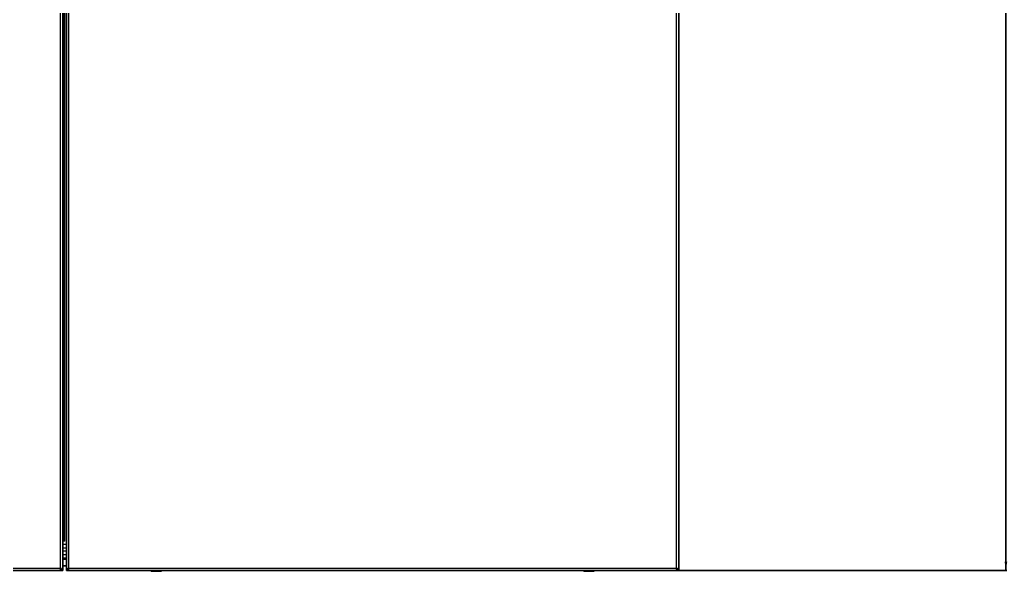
# Model space of a CAD drawing. Header units: millimetres. Extents: x -1414 to 3240, y -1920 to 1219.
# Drawn here: x 2119 to 3240, y -1100 to -473 of the extents above; entities that cross this region are included whole.
import ezdxf

# ---------------------------------------------------------------- set-up
doc = ezdxf.new("R2010")
doc.units = ezdxf.units.MM
doc.layers.add('FORMAT', color=7, linetype='Continuous')
doc.styles.add('SLDTEXTSTYLE0', font='TXT', dxfattribs={"width": 0.75})
doc.dimstyles.new('SLDDIMSTYLE0', dxfattribs={"dimtxt": 20, "dimasz": 10, "dimexe": 0, "dimexo": 0.0625, "dimgap": 5, "dimtad": 2, "dimdec": 1, "dimrnd": 1e-09, "dimzin": 12, "dimdsep": 46, "dimtxsty": 'SLDTEXTSTYLE0', "dimsah": 1, "dimcen": 0.09, "dimadec": 0, "dimazin": 3, "dimtfac": 1, "dimtofl": 0, "dimtmove": 0, "dimatfit": 3, "dimfxl": 0, "dimfrac": 2, "dimtolj": 1, "dimtzin": 12, "dimarcsym": 0})

# ---------------------------------------------------------------- blocks, each defined once
blk = doc.blocks.new('_D')
at = {"layer": 'FORMAT'}
for p, q in [((2865, 656.3), (3239.3, 656.3)), ((3238.3, -1098.7), (3238.3, 656.3)), ((2865, -1098.7), (3239.3, -1098.7))]:
    blk.add_line(p, q, dxfattribs=at)
for points in [[(3238.3, 656.3), (3236.8, 646.3), (3239.9, 646.3)], [(3238.3, -1098.7), (3239.9, -1088.7), (3236.8, -1088.7)]]:
    blk.add_solid(points, dxfattribs=at)
at = {"layer": 'FORMAT', "insert": (3212.5, -250.8), "char_height": 20, "attachment_point": 1, "rotation": 90, "style": 'SLDTEXTSTYLE0'}
blk.add_mtext('1755', dxfattribs=at)

msp = doc.modelspace()

# ---------------------------------------------------------------- linework, layer by layer
at = {"color": 8, "linetype": 'Continuous', "lineweight": 18}
for p, q in [((2165.68, -1096.12), (2165.68, 653.68)), ((2864.68, -1096.12), (2864.68, 653.68)), ((2169.29, -1065.85), (2169.29, 623.41)), ((2169.76, 623.43), (2169.76, -1065.87)), ((2170.33, -1065.53), (2170.33, 623.1)), ((2171.68, 623.1), (2171.68, -1065.53)), ((2174.88, -298.56), (2174.88, -1096.12)), ((2168.28, -1068.9), (2172.28, -1068.9)), ((2168.28, -1073.23), (2172.28, -1073.23)), ((2168.28, -1076.45), (2172.28, -1076.45)), ((2168.28, -1080.78), (2172.28, -1080.78)), ((2168.28, -1084.55), (2172.28, -1084.55)), ((2168.28, -1085.99), (2172.28, -1085.99)), ((1475.88, -1096.12), (2165.68, -1096.12)), ((2174.88, -1096.12), (2864.68, -1096.12)), ((2268.53, -1099.47), (2277.42, -1099.47)), ((2277.42, -1099.47), (2280.03, -1099.47)), ((2759.53, -1099.47), (2771.03, -1099.47))]:
    msp.add_line(p, q, dxfattribs=at)
at = {"color": 7, "linetype": 'Continuous', "lineweight": 25}
for p, q in [((2168.28, -1098.72), (2168.28, 656.28)), ((2172.28, 656.28), (2172.28, -1098.72)), ((2867.28, -1098.72), (2867.28, 656.28)), ((2168.28, -1060.92), (2168.41, -1060.92)), ((2168.28, -1064.92), (2168.82, -1064.92)), ((2165.98, -1097), (2165.98, -1098.72)), ((2168.28, -1093.72), (2172.28, -1093.72)), ((2174.58, -1098.72), (2174.58, -1097.01)), ((2864.98, -1096.72), (2864.98, -1098.72)), ((1475.58, -1098.72), (2165.98, -1098.72)), ((2168.28, -1098.72), (2166.28, -1098.72)), ((2172.28, -1098.72), (2174.28, -1098.72)), ((2174.58, -1098.72), (2864.98, -1098.72)), ((2268.53, -1098.72), (2268.53, -1099.47)), ((2277.29, -1099.72), (2268.78, -1099.72)), ((2279.78, -1099.72), (2277.29, -1099.72)), ((2280.03, -1099.47), (2280.03, -1098.72)), ((2759.53, -1098.72), (2759.53, -1099.47)), ((2770.78, -1099.72), (2759.78, -1099.72)), ((2771.03, -1099.47), (2771.03, -1098.72)), ((2867.28, -1098.72), (2865.28, -1098.72))]:
    msp.add_line(p, q, dxfattribs=at)
for centre, start, end in [((2268.78, -1099.47), 180, 270), ((2279.78, -1099.47), 270, 0), ((2759.78, -1099.47), 180, 270), ((2770.78, -1099.47), 270, 0)]:
    msp.add_arc(centre, 0.25, start, end, dxfattribs=at)
for points, knots in [([(2166.28, -1098.72), (2166.25, -1098.34), (2166.21, -1097.72), (2165.94, -1096.85), (2165.77, -1096.36), (2165.68, -1096.12)], [0, 0, 0, 0, 0.4375, 0.7156903, 1, 1, 1, 1]), ([(2168.28, -1098.72), (2168.25, -1098.53), (2168.19, -1098.13), (2167.65, -1097.5), (2166.78, -1096.82), (2166.06, -1096.36), (2165.68, -1096.12)], [0, 0, 0, 0, 0.2135062, 0.4683221, 0.7232409, 1, 1, 1, 1]), ([(2174.88, -1096.12), (2174.59, -1096.3), (2173.96, -1096.7), (2173.1, -1097.33), (2172.42, -1098.01), (2172.33, -1098.48), (2172.28, -1098.72)], [0, 0, 0, 0, 0.2113527, 0.4661677, 0.7210903, 1, 1, 1, 1]), ([(2174.88, -1096.12), (2174.74, -1096.5), (2174.52, -1097.12), (2174.31, -1097.98), (2174.29, -1098.47), (2174.28, -1098.72)], [0, 0, 0, 0, 0.4375, 0.7156903, 1, 1, 1, 1])]:
    msp.add_open_spline(points, degree=3, knots=knots, dxfattribs=at)
for points in [[(2165.68, -1096.12), (2165.7, -1096.46), (2165.75, -1097.14), (2165.83, -1098), (2165.9, -1098.6), (2165.95, -1098.68), (2165.98, -1098.72)], [(2174.58, -1098.72), (2174.6, -1098.68), (2174.65, -1098.6), (2174.73, -1098), (2174.8, -1097.14), (2174.85, -1096.46), (2174.88, -1096.12)], [(2865.28, -1098.72), (2865.24, -1098.28), (2865.17, -1097.42), (2864.84, -1096.55), (2864.68, -1096.12)], [(2867.28, -1098.72), (2867.24, -1098.5), (2867.16, -1098.07), (2866.56, -1097.42), (2865.7, -1096.77), (2865.02, -1096.33), (2864.68, -1096.12)], [(2864.68, -1096.12), (2864.7, -1096.2), (2864.75, -1096.35), (2864.83, -1096.55), (2864.9, -1096.69), (2864.95, -1096.71), (2864.98, -1096.72)], [(2864.68, -1096.12), (2864.7, -1096.46), (2864.75, -1097.14), (2864.83, -1098), (2864.9, -1098.6), (2864.95, -1098.68), (2864.98, -1098.72)]]:
    msp.add_open_spline(points, degree=3, dxfattribs=at)

# ---------------------------------------------------------------- dimensions: what is measured, and where the dimension line sits
at = {"layer": 'FORMAT'}
dim = msp.add_linear_dim(base=(3238.32, 656.28), p1=(2864.98, -1098.72), p2=(2864.98, 656.28), angle=90, dimstyle='SLDDIMSTYLE0', dxfattribs=at)
dim.commit()
dim.dimension.update_dxf_attribs({"geometry": '_D', "text_midpoint": (3238.32, -221.22), "dimtype": 160})

doc.saveas('drawing.dxf')
